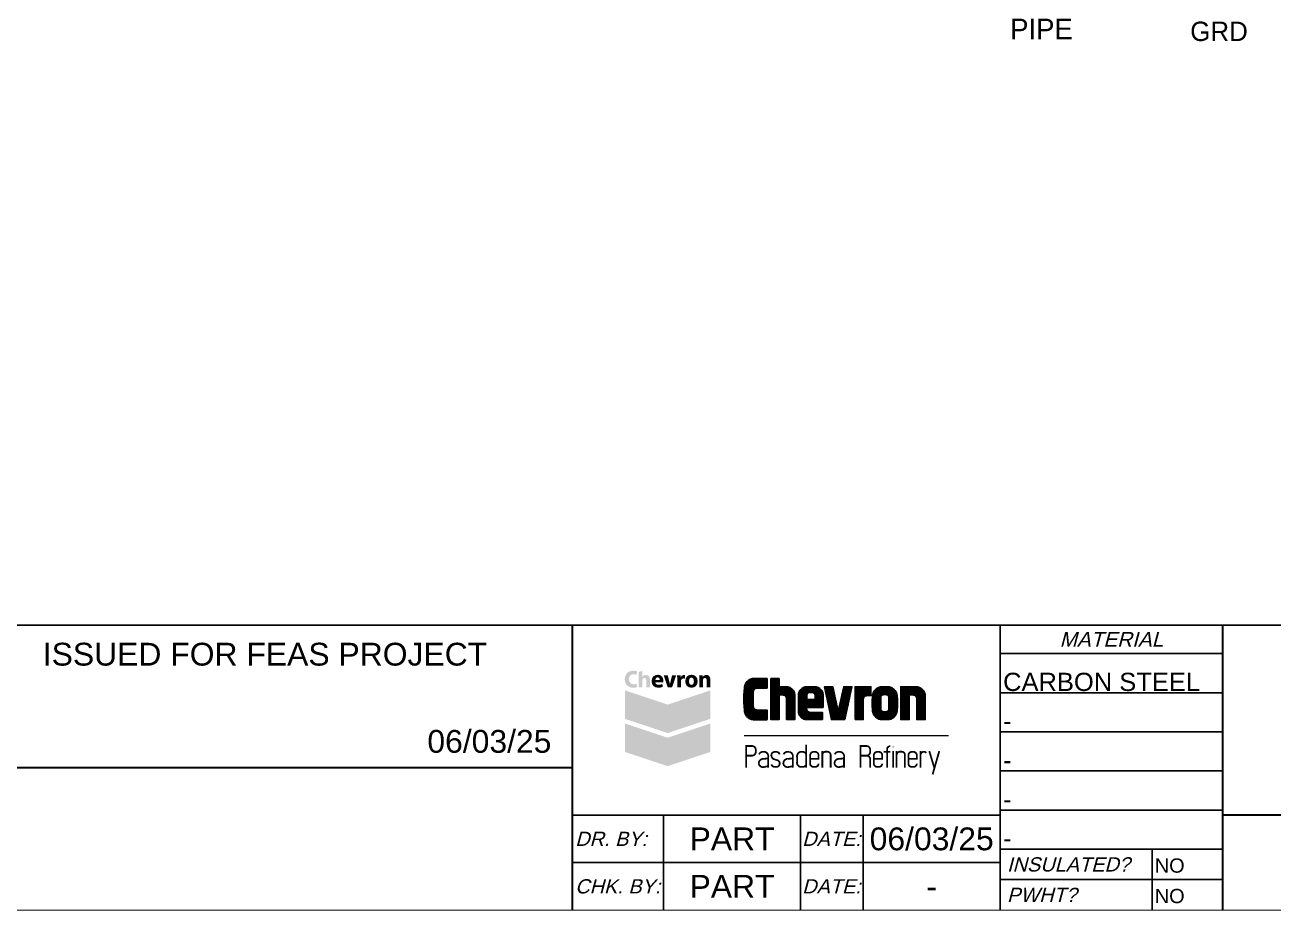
# Model space of a CAD drawing. Header units: inches. Extents: x 0 to 17.2, y 0 to 11.2.
# Drawn here: x 7.85 to 13.32, y 0.12 to 4.01 of the extents above; entities that cross this region are included whole.
import ezdxf
from ezdxf.enums import TextEntityAlignment as Align

# ---------------------------------------------------------------- set-up
doc = ezdxf.new("R2010")
doc.units = ezdxf.units.IN
doc.header["$MEASUREMENT"] = 0
for name, color, linetype in [('BORDER', 3, 'Continuous'), ('BORDERTEXT', 7, 'Continuous'), ('LOGO', 8, 'Continuous'), ('PART_SelectedCML_RT', 132, 'Continuous')]:
    doc.layers.add(name, color=color, linetype=linetype)
doc.styles.add('CMLPAS', font='')
doc.styles.add('FEASStandard', font='arial.ttf')
doc.styles.add('PART_Standard', font='romans', dxfattribs={"width": 0.8, "height": 0.09})
doc.styles.add('Richmond', font='arial.ttf')
doc.styles.get('CMLPAS').set_extended_font_data('Cordia New')

# ---------------------------------------------------------------- blocks, each defined once
blk = doc.blocks.new('Border')
at = {"layer": 'LOGO', "lineweight": 0}
h = blk.add_hatch(color=164, dxfattribs=at)
edge = h.paths.add_edge_path()
edge.add_spline(control_points=[(10.6588, 1.2286), (10.656, 1.2272), (10.6503, 1.2255), (10.6417, 1.2255), (10.6182, 1.2255), (10.6047, 1.2417), (10.6047, 1.2623), (10.6047, 1.2869), (10.6219, 1.3), (10.6433, 1.3), (10.6516, 1.3), (10.656, 1.2984), (10.6588, 1.2969), (10.6588, 1.2969), (10.6562, 1.2822), (10.6562, 1.2822), (10.6531, 1.2836), (10.6497, 1.2848), (10.644, 1.2848), (10.6338, 1.2848), (10.6229, 1.2788), (10.6229, 1.2626), (10.6229, 1.2482), (10.6316, 1.2405), (10.644, 1.2405), (10.649, 1.2405), (10.6523, 1.2415), (10.6562, 1.2433), (10.6562, 1.2433), (10.6588, 1.2286), (10.6588, 1.2286)], knot_values=[0, 0, 0, 0, 1, 1, 1, 2, 2, 2, 3, 3, 3, 4, 4, 4, 5, 5, 5, 6, 6, 6, 7, 7, 7, 8, 8, 8, 9, 9, 9, 10, 10, 10, 10], degree=3, periodic=0)
h = blk.add_hatch(color=164, dxfattribs=at)
edge = h.paths.add_edge_path()
edge.add_spline(control_points=[(10.6979, 1.2817), (10.6916, 1.2817), (10.6855, 1.2788), (10.6823, 1.2742), (10.6823, 1.2742), (10.6821, 1.2742), (10.6821, 1.2742), (10.6821, 1.2742), (10.6821, 1.2997), (10.6821, 1.2997), (10.6821, 1.2997), (10.6662, 1.2942), (10.6662, 1.2942), (10.6662, 1.2942), (10.6662, 1.2277), (10.6662, 1.2277), (10.6662, 1.2277), (10.6821, 1.2277), (10.6821, 1.2277), (10.6821, 1.2277), (10.6821, 1.2587), (10.6821, 1.2587), (10.6821, 1.2632), (10.6851, 1.2681), (10.6906, 1.2681), (10.6966, 1.2681), (10.6989, 1.2633), (10.6989, 1.2565), (10.6989, 1.2565), (10.6989, 1.2277), (10.6989, 1.2277), (10.6989, 1.2277), (10.7149, 1.2277), (10.7149, 1.2277), (10.7149, 1.2277), (10.7149, 1.2587), (10.7149, 1.2587), (10.7149, 1.2745), (10.7081, 1.2817), (10.6979, 1.2817)], knot_values=[0, 0, 0, 0, 1, 1, 1, 2, 2, 2, 3, 3, 3, 4, 4, 4, 5, 5, 5, 6, 6, 6, 7, 7, 7, 8, 8, 8, 9, 9, 9, 10, 10, 10, 11, 11, 11, 12, 12, 12, 13, 13, 13, 13], degree=3, periodic=0)
h = blk.add_hatch(color=164, dxfattribs=at)
edge = h.paths.add_edge_path(flags=16)
edge.add_spline(control_points=[(10.7582, 1.26), (10.7582, 1.2639), (10.7563, 1.2708), (10.7489, 1.2708), (10.7424, 1.2708), (10.7393, 1.2652), (10.7389, 1.26), (10.7389, 1.26), (10.7582, 1.26), (10.7582, 1.26)], knot_values=[0, 0, 0, 0, 1, 1, 1, 2, 2, 2, 3, 3, 3, 3], degree=3, periodic=0)
edge = h.paths.add_edge_path()
edge.add_spline(control_points=[(10.739, 1.2487), (10.7396, 1.2419), (10.7452, 1.2384), (10.7538, 1.2383), (10.759, 1.2382), (10.765, 1.2397), (10.7691, 1.2421), (10.7691, 1.2421), (10.7715, 1.2297), (10.7715, 1.2297), (10.7654, 1.2267), (10.7585, 1.2255), (10.7514, 1.2255), (10.7324, 1.2255), (10.7222, 1.2369), (10.7222, 1.2544), (10.7222, 1.2713), (10.7332, 1.2823), (10.7496, 1.2823), (10.7665, 1.2823), (10.7741, 1.2698), (10.7741, 1.2542), (10.7741, 1.2526), (10.7739, 1.2499), (10.7737, 1.2487), (10.7737, 1.2487), (10.739, 1.2487), (10.739, 1.2487)], knot_values=[0, 0, 0, 0, 1, 1, 1, 2, 2, 2, 3, 3, 3, 4, 4, 4, 5, 5, 5, 6, 6, 6, 7, 7, 7, 8, 8, 8, 9, 9, 9, 9], degree=3, periodic=0)
blk.add_hatch(color=164, dxfattribs=at).paths.add_polyline_path([(10.7929, 1.2277), (10.7752, 1.28), (10.7928, 1.28), (10.8024, 1.243), (10.8027, 1.243), (10.8123, 1.28), (10.8299, 1.28), (10.8123, 1.2277)])
h = blk.add_hatch(color=164, dxfattribs=at)
edge = h.paths.add_edge_path()
edge.add_spline(control_points=[(10.8345, 1.2628), (10.8345, 1.2705), (10.8342, 1.2756), (10.8339, 1.28), (10.8339, 1.28), (10.8489, 1.28), (10.8489, 1.28), (10.8489, 1.28), (10.8494, 1.2703), (10.8494, 1.2703), (10.8494, 1.2703), (10.8498, 1.2703), (10.8498, 1.2703), (10.8524, 1.278), (10.8575, 1.2809), (10.8627, 1.2812), (10.8651, 1.2814), (10.8665, 1.2812), (10.868, 1.2809), (10.868, 1.2809), (10.868, 1.2656), (10.868, 1.2656), (10.8665, 1.2659), (10.8636, 1.2662), (10.8616, 1.266), (10.8554, 1.2655), (10.8517, 1.261), (10.8507, 1.2559), (10.8505, 1.2548), (10.8504, 1.2536), (10.8504, 1.2522), (10.8504, 1.2522), (10.8504, 1.2277), (10.8504, 1.2277), (10.8504, 1.2277), (10.8345, 1.2277), (10.8345, 1.2277), (10.8345, 1.2277), (10.8345, 1.2628), (10.8345, 1.2628)], knot_values=[0, 0, 0, 0, 1, 1, 1, 2, 2, 2, 3, 3, 3, 4, 4, 4, 5, 5, 5, 6, 6, 6, 7, 7, 7, 8, 8, 8, 9, 9, 9, 10, 10, 10, 11, 11, 11, 12, 12, 12, 13, 13, 13, 13], degree=3, periodic=0)
h = blk.add_hatch(color=164, dxfattribs=at)
edge = h.paths.add_edge_path(flags=16)
edge.add_spline(control_points=[(10.9075, 1.2539), (10.9075, 1.2624), (10.9046, 1.2698), (10.897, 1.2698), (10.8894, 1.2698), (10.8865, 1.2624), (10.8865, 1.2539), (10.8865, 1.2453), (10.8894, 1.2379), (10.897, 1.2379), (10.9046, 1.2379), (10.9075, 1.2453), (10.9075, 1.2539)], knot_values=[0, 0, 0, 0, 1, 1, 1, 2, 2, 2, 3, 3, 3, 4, 4, 4, 4], degree=3, periodic=0)
edge = h.paths.add_edge_path()
edge.add_spline(control_points=[(10.9241, 1.2539), (10.9241, 1.2367), (10.9138, 1.2255), (10.897, 1.2255), (10.8802, 1.2255), (10.8699, 1.2367), (10.8699, 1.2539), (10.8699, 1.271), (10.8802, 1.2823), (10.897, 1.2823), (10.9138, 1.2823), (10.9241, 1.271), (10.9241, 1.2539)], knot_values=[0, 0, 0, 0, 1, 1, 1, 2, 2, 2, 3, 3, 3, 4, 4, 4, 4], degree=3, periodic=0)
h = blk.add_hatch(color=164, dxfattribs=at)
edge = h.paths.add_edge_path()
edge.add_spline(control_points=[(10.9312, 1.2633), (10.9312, 1.2699), (10.9309, 1.2755), (10.9306, 1.28), (10.9306, 1.28), (10.9456, 1.28), (10.9456, 1.28), (10.9456, 1.28), (10.946, 1.2727), (10.946, 1.2727), (10.946, 1.2727), (10.9463, 1.2727), (10.9463, 1.2727), (10.9484, 1.2761), (10.9539, 1.2817), (10.9625, 1.2817), (10.973, 1.2817), (10.9799, 1.2745), (10.9799, 1.2591), (10.9799, 1.2591), (10.9799, 1.2277), (10.9799, 1.2277), (10.9799, 1.2277), (10.964, 1.2277), (10.964, 1.2277), (10.964, 1.2277), (10.964, 1.2567), (10.964, 1.2567), (10.964, 1.2635), (10.9616, 1.2681), (10.9559, 1.2681), (10.9514, 1.2681), (10.9487, 1.2649), (10.9477, 1.262), (10.9473, 1.2609), (10.9471, 1.2594), (10.9471, 1.2579), (10.9471, 1.2579), (10.9471, 1.2277), (10.9471, 1.2277), (10.9471, 1.2277), (10.9312, 1.2277), (10.9312, 1.2277), (10.9312, 1.2277), (10.9312, 1.2633), (10.9312, 1.2633)], knot_values=[0, 0, 0, 0, 1, 1, 1, 2, 2, 2, 3, 3, 3, 4, 4, 4, 5, 5, 5, 6, 6, 6, 7, 7, 7, 8, 8, 8, 9, 9, 9, 10, 10, 10, 11, 11, 11, 12, 12, 12, 13, 13, 13, 14, 14, 14, 15, 15, 15, 15], degree=3, periodic=0)
h = blk.add_hatch(color=150, dxfattribs=at)
h.set_gradient(color1=(0, 127, 255), color2=(0, 59, 117), rotation=45, one_color=1, tint=0.23, name='HEMISPHERICAL')
h.paths.add_polyline_path([(10.6053, 1.0889), (10.6052, 1.2138), (10.7926, 1.1514)])
h = blk.add_hatch(color=142, dxfattribs=at)
h.set_gradient(color1=(0, 153, 204), color2=(0, 57, 77), rotation=75, one_color=1, tint=0.15, name='INVCYLINDER')
h.paths.add_polyline_path([(10.9799, 1.2138), (10.7926, 1.1514), (10.6052, 1.0889), (10.7925, 1.0265), (10.9799, 1.0889)])
h = blk.add_hatch(color=242, dxfattribs=at)
h.set_gradient(color1=(204, 0, 51), color2=(102, 0, 26), rotation=45, one_color=1, tint=0.2, name='HEMISPHERICAL')
h.paths.add_polyline_path([(10.6053, 0.9438), (10.6052, 1.0687), (10.7926, 1.0062)])
h = blk.add_hatch(color=1, dxfattribs=at)
h.set_gradient(color1=(255, 0, 0), color2=(87, 0, 0), rotation=75, one_color=1, tint=0.17, name='INVCYLINDER')
h.paths.add_polyline_path([(10.9799, 1.0686), (10.7926, 1.0062), (10.6052, 0.9438), (10.7925, 0.8813), (10.9799, 0.9438)])
at = {"layer": 'BORDER'}
for p, q in [((13.225, 1.375), (12.25, 1.375)), ((13.225, 1.2035), (12.25, 1.2035)), ((13.225, 1.0319), (12.25, 1.0319)), ((13.225, 0.8604), (12.25, 0.8604)), ((12.25, 0.6667), (10.375, 0.6667)), ((10.775, 0.6667), (10.775, 0.25)), ((11.375, 0.6667), (11.375, 0.25)), ((11.65, 0.25), (11.65, 0.6667)), ((13.225, 0.6888), (12.25, 0.6888)), ((13.225, 0.5173), (12.25, 0.5173)), ((12.9167, 0.5173), (12.9167, 0.25)), ((12.25, 0.4583), (10.375, 0.4583)), ((13.225, 0.3836), (12.25, 0.3836))]:
    blk.add_line(p, q, dxfattribs=at)
at = {"layer": 'BORDER', "const_width": 0.005}
blk.add_lwpolyline([(0.25, 0.25), (17.25, 0.25), (17.25, 11.25), (0.25, 11.25)], close=True, dxfattribs=at)
at = {"layer": 'BORDER', "const_width": 0.00833}
for points in [[(17.25, 1.5), (0.25, 1.5)], [(10.375, 0.25), (10.375, 1.5)], [(12.25, 0.25), (12.25, 1.5)], [(13.225, 0.25), (13.225, 1.5)], [(7.6336, 0.875), (10.375, 0.875)], [(13.225, 0.6667), (17.25, 0.6667)]]:
    blk.add_lwpolyline(points, dxfattribs=at)
at = {"layer": 'LOGO'}
for p, q in [((11.1488, 1.0915), (11.1488, 1.2596)), ((11.152, 1.0898), (11.152, 1.2613)), ((11.1551, 1.0883), (11.1551, 1.2627)), ((11.1582, 1.087), (11.1582, 1.264)), ((11.1613, 1.0863), (11.1613, 1.2648)), ((11.1645, 1.0856), (11.1645, 1.2653)), ((11.1676, 1.0853), (11.1676, 1.2658)), ((11.1707, 1.216), (11.1707, 1.2659)), ((11.1738, 1.2196), (11.1738, 1.2659)), ((11.177, 1.2219), (11.177, 1.2659)), ((11.1801, 1.2234), (11.1801, 1.2659)), ((11.1832, 1.2241), (11.1832, 1.2659)), ((11.1863, 1.2242), (11.1863, 1.2659)), ((11.1895, 1.2242), (11.1895, 1.2659)), ((11.1926, 1.2242), (11.1926, 1.2659)), ((11.1957, 1.2242), (11.1957, 1.2659)), ((11.1988, 1.2242), (11.1988, 1.2659)), ((11.202, 1.2242), (11.202, 1.2659)), ((11.2051, 1.2242), (11.2051, 1.2659)), ((11.2082, 1.2242), (11.2082, 1.2659)), ((11.2113, 1.2242), (11.2113, 1.2659)), ((11.2145, 1.2242), (11.2145, 1.2659)), ((11.2176, 1.2242), (11.2176, 1.2659)), ((11.2207, 1.2242), (11.2207, 1.2659)), ((11.2238, 1.2242), (11.2238, 1.2659)), ((11.227, 1.2242), (11.227, 1.2659)), ((11.2457, 1.0857), (11.2457, 1.2659)), ((11.2488, 1.0857), (11.2488, 1.2659)), ((11.252, 1.0857), (11.252, 1.2659)), ((11.2551, 1.0857), (11.2551, 1.2659)), ((11.2582, 1.0857), (11.2582, 1.2659)), ((11.2613, 1.0857), (11.2613, 1.2659)), ((11.2645, 1.0857), (11.2645, 1.2659)), ((11.2676, 1.0857), (11.2676, 1.2659)), ((11.2707, 1.0857), (11.2707, 1.2659)), ((11.2738, 1.0857), (11.2738, 1.2659)), ((11.277, 1.0857), (11.277, 1.2659)), ((11.2801, 1.0857), (11.2801, 1.2659)), ((11.1301, 1.1184), (11.1301, 1.2326)), ((11.1332, 1.109), (11.1332, 1.242)), ((11.1363, 1.1034), (11.1363, 1.2476)), ((11.1395, 1.0992), (11.1395, 1.2516)), ((11.1426, 1.0963), (11.1426, 1.2548)), ((11.1457, 1.0937), (11.1457, 1.2574)), ((11.2832, 1.1936), (11.2832, 1.2294)), ((11.2863, 1.1936), (11.2863, 1.2294)), ((11.2895, 1.1936), (11.2895, 1.2294)), ((11.2926, 1.1936), (11.2926, 1.2294)), ((11.2957, 1.1936), (11.2957, 1.2294)), ((11.2988, 1.1936), (11.2988, 1.2294)), ((11.302, 1.193), (11.302, 1.2294)), ((11.3051, 1.1917), (11.3051, 1.2294)), ((11.3082, 1.1896), (11.3082, 1.2294)), ((11.3113, 1.1859), (11.3113, 1.2294)), ((11.3145, 1.0857), (11.3145, 1.2294)), ((11.3176, 1.0857), (11.3176, 1.2291)), ((11.3207, 1.0857), (11.3207, 1.2286)), ((11.3238, 1.0857), (11.3238, 1.2281)), ((11.327, 1.0857), (11.327, 1.2269)), ((11.3301, 1.0857), (11.3301, 1.2255)), ((11.3332, 1.0857), (11.3332, 1.2236)), ((11.3363, 1.0857), (11.3363, 1.2213)), ((11.3395, 1.0857), (11.3395, 1.2186)), ((11.3426, 1.0857), (11.3426, 1.2147)), ((11.3457, 1.0857), (11.3457, 1.2097)), ((11.3676, 1.1112), (11.3676, 1.2042)), ((11.3707, 1.1039), (11.3707, 1.2113)), ((11.3738, 1.0993), (11.3738, 1.2159)), ((11.377, 1.0958), (11.377, 1.2194)), ((11.3801, 1.0931), (11.3801, 1.222)), ((11.3832, 1.0909), (11.3832, 1.2243)), ((11.3863, 1.0892), (11.3863, 1.2259)), ((11.3895, 1.0879), (11.3895, 1.2273)), ((11.3926, 1.0871), (11.3926, 1.2283)), ((11.3957, 1.0863), (11.3957, 1.2288)), ((11.3988, 1.0859), (11.3988, 1.2293)), ((11.402, 1.1393), (11.402, 1.2294)), ((11.4051, 1.1996), (11.4051, 1.2294)), ((11.4082, 1.2023), (11.4082, 1.2294)), ((11.4113, 1.2041), (11.4113, 1.2294)), ((11.4145, 1.2047), (11.4145, 1.2294)), ((11.4176, 1.2048), (11.4176, 1.2294)), ((11.4207, 1.2048), (11.4207, 1.2294)), ((11.4238, 1.2048), (11.4238, 1.2294)), ((11.427, 1.2047), (11.427, 1.2294)), ((11.4301, 1.204), (11.4301, 1.2294)), ((11.4332, 1.2022), (11.4332, 1.2294)), ((11.4363, 1.1992), (11.4363, 1.2294)), ((11.4395, 1.1393), (11.4395, 1.2294)), ((11.4426, 1.1393), (11.4426, 1.229)), ((11.4457, 1.1393), (11.4457, 1.2285)), ((11.4488, 1.1393), (11.4488, 1.2279)), ((11.452, 1.1393), (11.452, 1.2266)), ((11.4551, 1.1393), (11.4551, 1.2252)), ((11.4582, 1.1393), (11.4582, 1.2232)), ((11.4613, 1.1393), (11.4613, 1.2208)), ((11.4645, 1.1393), (11.4645, 1.2179)), ((11.4676, 1.1393), (11.4676, 1.2139)), ((11.4707, 1.1393), (11.4707, 1.2084)), ((11.4832, 1.2163), (11.4832, 1.2294)), ((11.4863, 1.2013), (11.4863, 1.2294)), ((11.4895, 1.1863), (11.4895, 1.2294)), ((11.4926, 1.1712), (11.4926, 1.2294)), ((11.4957, 1.1562), (11.4957, 1.2294)), ((11.4988, 1.1412), (11.4988, 1.2294)), ((11.502, 1.1262), (11.502, 1.2294)), ((11.5051, 1.1112), (11.5051, 1.2294)), ((11.5082, 1.0962), (11.5082, 1.2294)), ((11.5113, 1.0857), (11.5113, 1.2294)), ((11.5145, 1.0857), (11.5145, 1.2294)), ((11.5176, 1.0857), (11.5176, 1.2237)), ((11.5207, 1.0857), (11.5207, 1.2095)), ((11.5613, 1.0857), (11.5613, 1.2148)), ((11.5645, 1.0857), (11.5645, 1.2285)), ((11.5676, 1.0857), (11.5676, 1.2294)), ((11.5707, 1.0894), (11.5707, 1.2294)), ((11.5738, 1.1042), (11.5738, 1.2294)), ((11.577, 1.1189), (11.577, 1.2294)), ((11.5801, 1.1337), (11.5801, 1.2294)), ((11.5832, 1.1485), (11.5832, 1.2294)), ((11.5863, 1.1633), (11.5863, 1.2294)), ((11.5895, 1.1781), (11.5895, 1.2294)), ((11.5926, 1.1929), (11.5926, 1.2294)), ((11.5957, 1.2077), (11.5957, 1.2294)), ((11.5988, 1.2225), (11.5988, 1.2294)), ((11.6145, 1.0857), (11.6145, 1.2294)), ((11.6176, 1.0857), (11.6176, 1.2294)), ((11.6207, 1.0857), (11.6207, 1.2294)), ((11.6238, 1.0857), (11.6238, 1.2294)), ((11.627, 1.0857), (11.627, 1.2294)), ((11.6301, 1.0857), (11.6301, 1.2294)), ((11.6332, 1.0857), (11.6332, 1.2294)), ((11.6363, 1.0857), (11.6363, 1.2294)), ((11.6395, 1.0857), (11.6395, 1.2294)), ((11.6426, 1.0857), (11.6426, 1.2294)), ((11.6457, 1.0857), (11.6457, 1.2294)), ((11.6488, 1.0857), (11.6488, 1.2294)), ((11.652, 1.1827), (11.652, 1.2294)), ((11.6551, 1.1867), (11.6551, 1.2294)), ((11.6582, 1.189), (11.6582, 1.2294)), ((11.6613, 1.1902), (11.6613, 1.2294)), ((11.6645, 1.1906), (11.6645, 1.2294)), ((11.6676, 1.1907), (11.6676, 1.2294)), ((11.6707, 1.1907), (11.6707, 1.2294)), ((11.6738, 1.1907), (11.6738, 1.2294)), ((11.677, 1.1907), (11.677, 1.2294)), ((11.6801, 1.1907), (11.6801, 1.2294)), ((11.6832, 1.1907), (11.6832, 1.2294)), ((11.6957, 1.1074), (11.6957, 1.2077)), ((11.6988, 1.1026), (11.6988, 1.2126)), ((11.702, 1.0988), (11.702, 1.2163)), ((11.7051, 1.0956), (11.7051, 1.2195)), ((11.7082, 1.0934), (11.7082, 1.2218)), ((11.7113, 1.0915), (11.7113, 1.2238)), ((11.7145, 1.0898), (11.7145, 1.2253)), ((11.7176, 1.0883), (11.7176, 1.2268)), ((11.7207, 1.0874), (11.7207, 1.2279)), ((11.7238, 1.0867), (11.7238, 1.2285)), ((11.727, 1.1848), (11.727, 1.229)), ((11.7301, 1.1904), (11.7301, 1.2294)), ((11.7332, 1.193), (11.7332, 1.2294)), ((11.7363, 1.1944), (11.7363, 1.2294)), ((11.7395, 1.195), (11.7395, 1.2294)), ((11.7426, 1.1952), (11.7426, 1.2294)), ((11.7457, 1.1952), (11.7457, 1.2294)), ((11.7488, 1.1951), (11.7488, 1.2294)), ((11.752, 1.1946), (11.752, 1.2294)), ((11.7551, 1.1933), (11.7551, 1.2294)), ((11.7582, 1.1909), (11.7582, 1.2294)), ((11.7613, 1.1865), (11.7613, 1.2291)), ((11.7645, 1.0865), (11.7645, 1.2286)), ((11.7676, 1.0873), (11.7676, 1.228)), ((11.7707, 1.0882), (11.7707, 1.227)), ((11.7738, 1.0895), (11.7738, 1.2256)), ((11.777, 1.0911), (11.777, 1.2242)), ((11.7801, 1.093), (11.7801, 1.2221)), ((11.7832, 1.0952), (11.7832, 1.2199)), ((11.7863, 1.0982), (11.7863, 1.2169)), ((11.7895, 1.1016), (11.7895, 1.2135)), ((11.7926, 1.1064), (11.7926, 1.2088)), ((11.8145, 1.0857), (11.8145, 1.2294)), ((11.8176, 1.0857), (11.8176, 1.2294)), ((11.8207, 1.0857), (11.8207, 1.2294)), ((11.8238, 1.0857), (11.8238, 1.2294)), ((11.827, 1.0857), (11.827, 1.2294)), ((11.8301, 1.0857), (11.8301, 1.2294)), ((11.8332, 1.0857), (11.8332, 1.2294)), ((11.8363, 1.0857), (11.8363, 1.2294)), ((11.8395, 1.0857), (11.8395, 1.2294)), ((11.8426, 1.0857), (11.8426, 1.2294)), ((11.8457, 1.0857), (11.8457, 1.2294)), ((11.8488, 1.0857), (11.8488, 1.2294)), ((11.852, 1.1936), (11.852, 1.2294)), ((11.8551, 1.1936), (11.8551, 1.2294)), ((11.8582, 1.1936), (11.8582, 1.2294)), ((11.8613, 1.1936), (11.8613, 1.2294)), ((11.8645, 1.1936), (11.8645, 1.2294)), ((11.8676, 1.1936), (11.8676, 1.2294)), ((11.8707, 1.1934), (11.8707, 1.2294)), ((11.8738, 1.1926), (11.8738, 1.2294)), ((11.877, 1.191), (11.877, 1.2294)), ((11.8801, 1.1885), (11.8801, 1.2294)), ((11.8832, 1.1839), (11.8832, 1.2293)), ((11.8863, 1.0857), (11.8863, 1.2288)), ((11.8895, 1.0857), (11.8895, 1.2284)), ((11.8926, 1.0857), (11.8926, 1.2277)), ((11.8957, 1.0857), (11.8957, 1.2264)), ((11.8988, 1.0857), (11.8988, 1.2249)), ((11.902, 1.0857), (11.902, 1.2233)), ((11.9051, 1.0857), (11.9051, 1.2213)), ((11.9082, 1.0857), (11.9082, 1.2187)), ((11.9113, 1.0857), (11.9113, 1.2155)), ((11.9145, 1.0857), (11.9145, 1.2116)), ((11.9176, 1.0857), (11.9176, 1.206)), ((11.3488, 1.0857), (11.3488, 1.2005)), ((11.4051, 1.1393), (11.4051, 1.1735)), ((11.4082, 1.1393), (11.4082, 1.1735)), ((11.4113, 1.1393), (11.4113, 1.1735)), ((11.4145, 1.1393), (11.4145, 1.1735)), ((11.4176, 1.1393), (11.4176, 1.1735)), ((11.4207, 1.1393), (11.4207, 1.1735)), ((11.4238, 1.1393), (11.4238, 1.1735)), ((11.427, 1.1393), (11.427, 1.1735)), ((11.4301, 1.1393), (11.4301, 1.1735)), ((11.4332, 1.1393), (11.4332, 1.1735)), ((11.4363, 1.1393), (11.4363, 1.1735)), ((11.4738, 1.1393), (11.4738, 1.1964)), ((11.5238, 1.0857), (11.5238, 1.1952)), ((11.527, 1.0857), (11.527, 1.181)), ((11.5301, 1.0857), (11.5301, 1.1668)), ((11.5332, 1.0857), (11.5332, 1.1526)), ((11.5488, 1.0857), (11.5488, 1.16)), ((11.552, 1.0857), (11.552, 1.1737)), ((11.5551, 1.0857), (11.5551, 1.1874)), ((11.5582, 1.0857), (11.5582, 1.2011)), ((11.6895, 1.1426), (11.6895, 1.1726)), ((11.6926, 1.1146), (11.6926, 1.2006)), ((11.7957, 1.1127), (11.7957, 1.2024)), ((11.7988, 1.1307), (11.7988, 1.1838)), ((11.9207, 1.0857), (11.9207, 1.1981)), ((11.1707, 1.0852), (11.1707, 1.1357)), ((11.1738, 1.0852), (11.1738, 1.132)), ((11.177, 1.0852), (11.177, 1.1297)), ((11.1801, 1.0852), (11.1801, 1.1284)), ((11.1832, 1.0852), (11.1832, 1.1277)), ((11.1863, 1.0852), (11.1863, 1.1274)), ((11.1895, 1.0852), (11.1895, 1.1274)), ((11.1926, 1.0852), (11.1926, 1.1274)), ((11.1957, 1.0852), (11.1957, 1.1274)), ((11.1988, 1.0852), (11.1988, 1.1274)), ((11.202, 1.0852), (11.202, 1.1274)), ((11.2051, 1.0852), (11.2051, 1.1274)), ((11.2082, 1.0852), (11.2082, 1.1274)), ((11.2113, 1.0852), (11.2113, 1.1274)), ((11.2145, 1.0852), (11.2145, 1.1274)), ((11.2176, 1.0852), (11.2176, 1.1274)), ((11.2207, 1.0852), (11.2207, 1.1274)), ((11.2238, 1.0852), (11.2238, 1.1274)), ((11.227, 1.0852), (11.227, 1.1274)), ((11.402, 1.0857), (11.402, 1.1316)), ((11.4051, 1.0857), (11.4051, 1.1245)), ((11.4082, 1.0857), (11.4082, 1.121)), ((11.4113, 1.0857), (11.4113, 1.1191)), ((11.4145, 1.0857), (11.4145, 1.1177)), ((11.4176, 1.0857), (11.4176, 1.1172)), ((11.4207, 1.0857), (11.4207, 1.117)), ((11.4238, 1.0857), (11.4238, 1.117)), ((11.427, 1.0857), (11.427, 1.117)), ((11.4301, 1.0857), (11.4301, 1.117)), ((11.4332, 1.0857), (11.4332, 1.117)), ((11.4363, 1.0857), (11.4363, 1.117)), ((11.4395, 1.0857), (11.4395, 1.117)), ((11.4426, 1.0857), (11.4426, 1.117)), ((11.4457, 1.0857), (11.4457, 1.117)), ((11.4488, 1.0857), (11.4488, 1.117)), ((11.452, 1.0857), (11.452, 1.117)), ((11.4551, 1.0857), (11.4551, 1.117)), ((11.4582, 1.0857), (11.4582, 1.117)), ((11.4613, 1.0857), (11.4613, 1.117)), ((11.4645, 1.0857), (11.4645, 1.117)), ((11.4676, 1.0857), (11.4676, 1.117)), ((11.4707, 1.0857), (11.4707, 1.117)), ((11.5363, 1.0857), (11.5363, 1.1384)), ((11.5395, 1.0857), (11.5395, 1.1242)), ((11.5426, 1.0857), (11.5426, 1.1326)), ((11.5457, 1.0857), (11.5457, 1.1463)), ((11.727, 1.0861), (11.727, 1.1304)), ((11.7301, 1.0858), (11.7301, 1.125)), ((11.7332, 1.0857), (11.7332, 1.1224)), ((11.7363, 1.0857), (11.7363, 1.1208)), ((11.7395, 1.0857), (11.7395, 1.1201)), ((11.7426, 1.0857), (11.7426, 1.12)), ((11.7457, 1.0857), (11.7457, 1.12)), ((11.7488, 1.0857), (11.7488, 1.12)), ((11.752, 1.0857), (11.752, 1.1206)), ((11.7551, 1.0857), (11.7551, 1.1219)), ((11.7582, 1.0858), (11.7582, 1.1243)), ((11.7613, 1.0861), (11.7613, 1.1286))]:
    blk.add_line(p, q, dxfattribs=at)
for points in [[(11.2283, 1.0857), (11.2283, 1.1274), (11.1858, 1.1274), (11.1842, 1.1277), (11.1826, 1.1278), (11.1811, 1.128), (11.1798, 1.1286), (11.1783, 1.1292), (11.1768, 1.1298), (11.1756, 1.1307), (11.1744, 1.1316), (11.173, 1.1326), (11.1721, 1.1337), (11.1711, 1.135), (11.1703, 1.1364), (11.1696, 1.1379), (11.169, 1.1393), (11.1684, 1.1407), (11.1682, 1.1422), (11.1681, 1.1438), (11.1678, 1.1454), (11.1678, 1.2063), (11.1681, 1.2078), (11.1682, 1.2095), (11.1684, 1.211), (11.169, 1.2125), (11.1696, 1.214), (11.1703, 1.2153), (11.1711, 1.2167), (11.1721, 1.2179), (11.173, 1.2189), (11.1744, 1.22), (11.1756, 1.2209), (11.1768, 1.2218), (11.1783, 1.2225), (11.1798, 1.2233), (11.1811, 1.2236), (11.1826, 1.224), (11.1842, 1.2242), (11.1858, 1.2242), (11.2283, 1.2242), (11.2283, 1.2659), (11.1709, 1.2659), (11.1685, 1.2659), (11.166, 1.2655), (11.1637, 1.2652), (11.1613, 1.2648), (11.1588, 1.2643), (11.1567, 1.2634), (11.1546, 1.2625), (11.1522, 1.2614), (11.1501, 1.2603), (11.1478, 1.259), (11.1459, 1.2576), (11.1441, 1.2562), (11.1423, 1.2545), (11.1405, 1.2527), (11.1388, 1.2509), (11.1375, 1.2491), (11.136, 1.2472), (11.1348, 1.245), (11.1337, 1.2428), (11.1325, 1.2407), (11.1317, 1.2384), (11.131, 1.2362), (11.1303, 1.2337), (11.1299, 1.2314), (11.1295, 1.229), (11.1294, 1.2266), (11.1292, 1.2242)], [(11.1292, 1.2249), (11.1279, 1.2087), (11.1272, 1.1924), (11.127, 1.1762), (11.1272, 1.16), (11.1279, 1.1436), (11.1292, 1.1274), (11.1292, 1.1269), (11.1294, 1.1245), (11.1295, 1.122), (11.1299, 1.1197), (11.1303, 1.1172), (11.131, 1.1148), (11.1317, 1.1125), (11.1325, 1.1103), (11.1337, 1.108), (11.1348, 1.1061), (11.136, 1.1038), (11.1375, 1.1019), (11.1388, 1.0999), (11.1405, 1.0981), (11.1423, 1.0965), (11.1441, 1.0948), (11.1459, 1.0935), (11.1478, 1.092), (11.1501, 1.0908), (11.1522, 1.0897), (11.1546, 1.0885), (11.1567, 1.0875), (11.1588, 1.0867), (11.1613, 1.0863), (11.1637, 1.0857), (11.166, 1.0854), (11.1685, 1.0852), (11.1709, 1.0852), (11.2283, 1.0852)], [(11.4389, 1.1735), (11.4388, 1.1911), (11.4388, 1.1924), (11.4386, 1.1938), (11.4385, 1.1951), (11.4378, 1.1963), (11.4372, 1.1976), (11.4365, 1.1988), (11.436, 1.1999), (11.435, 1.2009), (11.434, 1.2017), (11.4329, 1.2024), (11.4316, 1.2031), (11.4306, 1.2037), (11.4292, 1.2044), (11.4279, 1.2045), (11.4268, 1.2048), (11.4252, 1.2048), (11.4159, 1.2048), (11.4145, 1.2048), (11.4134, 1.2045), (11.4118, 1.2044), (11.4107, 1.2037), (11.4094, 1.2031), (11.4084, 1.2024), (11.4073, 1.2017), (11.4063, 1.2009), (11.4053, 1.1999), (11.4045, 1.1988), (11.4039, 1.1976), (11.4035, 1.1963), (11.4028, 1.1951), (11.4024, 1.1938), (11.4024, 1.1924), (11.4022, 1.1911), (11.4022, 1.1735), (11.4389, 1.1735)], [(11.5699, 1.0857), (11.5104, 1.0857), (11.4805, 1.2294), (11.5163, 1.2294), (11.54, 1.1215), (11.5647, 1.2294), (11.6003, 1.2294), (11.5699, 1.0857)], [(11.6144, 1.0857), (11.6144, 1.2294), (11.6837, 1.2294), (11.6837, 1.1907), (11.6652, 1.1907), (11.6638, 1.1906), (11.6623, 1.1904), (11.6611, 1.1901), (11.6598, 1.1897), (11.6585, 1.1891), (11.6573, 1.1886), (11.6562, 1.1877), (11.6551, 1.1868), (11.6542, 1.1859), (11.6533, 1.1847), (11.6524, 1.1837), (11.6519, 1.1825), (11.6513, 1.1811), (11.6509, 1.1799), (11.6506, 1.1787), (11.6504, 1.1772), (11.6503, 1.1758), (11.6503, 1.0857), (11.6144, 1.0857)]]:
    blk.add_lwpolyline(points, dxfattribs=at)
for points in [[(11.3311, 1.2251), (11.3329, 1.2239), (11.3347, 1.2225), (11.3365, 1.2212), (11.3383, 1.2197), (11.3398, 1.2182), (11.3414, 1.2164), (11.3426, 1.2146), (11.3441, 1.2128), (11.3452, 1.2108), (11.3461, 1.2089), (11.3471, 1.2068), (11.3479, 1.2047), (11.3483, 1.2026), (11.3489, 1.2003), (11.3492, 1.1981), (11.3494, 1.196), (11.3494, 1.1936), (11.3494, 1.0857), (11.3138, 1.0857), (11.3138, 1.1773, 0.414214), (11.2975, 1.1936), (11.2811, 1.1936), (11.2811, 1.0857), (11.2454, 1.0857), (11.2454, 1.2659), (11.2811, 1.2659), (11.2811, 1.2294), (11.3138, 1.2294), (11.316, 1.2294), (11.3183, 1.229), (11.3205, 1.2287), (11.3227, 1.2283), (11.3248, 1.2278), (11.327, 1.2269), (11.329, 1.226)], [(11.8967, 1.226), (11.899, 1.2249), (11.9011, 1.2239), (11.9033, 1.2225), (11.9053, 1.2212), (11.9071, 1.2197), (11.909, 1.218), (11.9107, 1.2162), (11.9123, 1.2144), (11.9137, 1.2126), (11.9152, 1.2107), (11.9164, 1.2086), (11.9174, 1.2063), (11.9185, 1.2042), (11.9194, 1.2018), (11.9203, 1.1997), (11.9209, 1.1972), (11.9212, 1.1949), (11.9218, 1.1925), (11.9219, 1.19), (11.9219, 1.1877), (11.9219, 1.0857), (11.8847, 1.0857), (11.8847, 1.1769, 0.414214), (11.868, 1.1936), (11.8513, 1.1936), (11.8513, 1.0857), (11.814, 1.0857), (11.814, 1.2294), (11.8802, 1.2294), (11.8826, 1.2294), (11.8851, 1.229), (11.8874, 1.2287), (11.89, 1.2283), (11.8923, 1.2278), (11.8946, 1.2269)]]:
    blk.add_lwpolyline(points, format="xyb", close=True, dxfattribs=at)
for points in [[(11.4713, 1.0857), (11.4018, 1.0857), (11.3995, 1.0858), (11.3973, 1.0861), (11.3951, 1.0864), (11.3929, 1.087), (11.3906, 1.0875), (11.3887, 1.0882), (11.3865, 1.0891), (11.3845, 1.0902), (11.3825, 1.0912), (11.3807, 1.0927), (11.3789, 1.0939), (11.3773, 1.0954), (11.3757, 1.0971), (11.3743, 1.0987), (11.3728, 1.1007), (11.3716, 1.1025), (11.3705, 1.1043), (11.3695, 1.1062), (11.3686, 1.1083), (11.3678, 1.1106), (11.3671, 1.1127), (11.3668, 1.1148), (11.3663, 1.117), (11.3662, 1.1191), (11.366, 1.1215), (11.366, 1.1936), (11.3662, 1.196), (11.3663, 1.1981), (11.3668, 1.2003), (11.3671, 1.2026), (11.3678, 1.2047), (11.3686, 1.2068), (11.3695, 1.2089), (11.3705, 1.2108), (11.3716, 1.2128), (11.3728, 1.2146), (11.3743, 1.2164), (11.3757, 1.2182), (11.3773, 1.2197), (11.3789, 1.2212), (11.3807, 1.2225), (11.3825, 1.2239), (11.3845, 1.2251), (11.3865, 1.226), (11.3887, 1.2269), (11.3906, 1.2278), (11.3929, 1.2283), (11.3951, 1.2287), (11.3973, 1.229), (11.3995, 1.2294), (11.4018, 1.2294), (11.4381, 1.2294), (11.4405, 1.2294), (11.4426, 1.229), (11.4447, 1.2287), (11.4471, 1.2283), (11.4492, 1.2278), (11.4513, 1.2269), (11.4534, 1.226), (11.4553, 1.2251), (11.4573, 1.2239), (11.4591, 1.2225), (11.4609, 1.2212), (11.4627, 1.2197), (11.4642, 1.2182), (11.4658, 1.2164), (11.467, 1.2146), (11.4683, 1.2128), (11.4696, 1.2108), (11.4705, 1.2089), (11.4714, 1.2068), (11.4723, 1.2047), (11.4728, 1.2026), (11.4732, 1.2003), (11.4737, 1.1981), (11.4739, 1.196), (11.4739, 1.1936), (11.4739, 1.1393), (11.4018, 1.1393), (11.4018, 1.1395), (11.4018, 1.1333), (11.4019, 1.1317), (11.4023, 1.1302), (11.4028, 1.1288), (11.4034, 1.1273), (11.4041, 1.126), (11.405, 1.1246), (11.4059, 1.1234), (11.407, 1.1221), (11.4081, 1.121), (11.4093, 1.1201), (11.4108, 1.1192), (11.4122, 1.1188), (11.4136, 1.118), (11.4151, 1.1174), (11.4165, 1.1173), (11.4181, 1.1171), (11.4198, 1.117), (11.4713, 1.117)], [(11.6961, 1.2086), (11.695, 1.2063), (11.694, 1.2042), (11.6931, 1.2018), (11.6922, 1.1997), (11.6916, 1.1972), (11.6911, 1.1949), (11.6908, 1.1925), (11.6905, 1.19), (11.6905, 1.1877), (11.6904, 1.1873), (11.6904, 1.1868), (11.6904, 1.1862), (11.6904, 1.1856), (11.6904, 1.1853), (11.6902, 1.1847), (11.6902, 1.1843), (11.6902, 1.1837), (11.6902, 1.1834), (11.69, 1.1826), (11.69, 1.1823), (11.69, 1.1817), (11.69, 1.1811), (11.69, 1.1807), (11.6899, 1.1803), (11.6899, 1.1798), (11.6899, 1.1792), (11.6899, 1.1787), (11.6899, 1.1781), (11.6899, 1.1778), (11.6896, 1.1772), (11.6896, 1.1767), (11.6896, 1.1762), (11.6895, 1.1756), (11.6895, 1.1753), (11.6895, 1.1747), (11.6895, 1.1742), (11.6895, 1.1736), (11.6895, 1.1731), (11.6895, 1.1727), (11.6893, 1.1722), (11.6893, 1.1717), (11.6893, 1.1711), (11.6893, 1.1708), (11.6893, 1.17), (11.6893, 1.1697), (11.6893, 1.1691), (11.6893, 1.1686), (11.6893, 1.1681), (11.6893, 1.1677), (11.6891, 1.1672), (11.6891, 1.1667), (11.6891, 1.1661), (11.6891, 1.1658), (11.6891, 1.1652), (11.6891, 1.1646), (11.6891, 1.1641), (11.6891, 1.1636), (11.6891, 1.1632), (11.6891, 1.1627), (11.6891, 1.1622), (11.6891, 1.1616), (11.6891, 1.161), (11.6891, 1.1605), (11.6891, 1.1601), (11.6891, 1.1596), (11.6891, 1.1591), (11.6891, 1.1586), (11.6891, 1.1582), (11.6891, 1.1574), (11.6891, 1.1571), (11.6891, 1.1565), (11.6891, 1.1562), (11.6891, 1.1555), (11.6891, 1.1551), (11.6891, 1.1546), (11.6891, 1.1541), (11.6891, 1.1535), (11.6891, 1.1532), (11.6891, 1.1526), (11.6891, 1.152), (11.6891, 1.1515), (11.6891, 1.151), (11.6891, 1.1506), (11.6891, 1.1501), (11.6891, 1.1496), (11.6891, 1.149), (11.6891, 1.1484), (11.6893, 1.1479), (11.6893, 1.1475), (11.6893, 1.147), (11.6893, 1.1465), (11.6893, 1.146), (11.6893, 1.1456), (11.6893, 1.1448), (11.6893, 1.1445), (11.6893, 1.144), (11.6893, 1.1436), (11.6893, 1.1429), (11.6895, 1.1425), (11.6895, 1.142), (11.6895, 1.1415), (11.6895, 1.1409), (11.6895, 1.1406), (11.6895, 1.14), (11.6895, 1.1395), (11.6896, 1.1389), (11.6896, 1.1384), (11.6896, 1.138), (11.6899, 1.1375), (11.6899, 1.137), (11.6899, 1.1364), (11.6899, 1.1361), (11.6899, 1.1353), (11.6899, 1.135), (11.69, 1.1344), (11.69, 1.1341), (11.69, 1.1334), (11.69, 1.133), (11.69, 1.1325), (11.6902, 1.1319), (11.6902, 1.1314), (11.6902, 1.131), (11.6902, 1.1305), (11.6904, 1.1299), (11.6904, 1.1295), (11.6904, 1.1289), (11.6904, 1.1286), (11.6904, 1.128), (11.6905, 1.1274), (11.6905, 1.1277), (11.6905, 1.1251), (11.6908, 1.1226), (11.6911, 1.1202), (11.6916, 1.1179), (11.6922, 1.1155), (11.6931, 1.1133), (11.694, 1.111), (11.695, 1.1088), (11.6961, 1.1065), (11.6974, 1.1046), (11.6988, 1.1026), (11.7003, 1.1007), (11.7019, 1.0989), (11.7034, 1.0971), (11.7052, 1.0954), (11.7073, 1.0939), (11.7093, 1.0927), (11.7114, 1.0915), (11.7136, 1.0902), (11.7157, 1.0891), (11.7178, 1.0882), (11.7202, 1.0875), (11.7226, 1.087), (11.725, 1.0864), (11.7274, 1.0861), (11.73, 1.0858), (11.7322, 1.0857), (11.7448, 1.0857), (11.7567, 1.0857), (11.7591, 1.0858), (11.7616, 1.0861), (11.7639, 1.0864), (11.7663, 1.087), (11.7686, 1.0875), (11.7709, 1.0882), (11.7731, 1.0891), (11.7754, 1.0902), (11.7776, 1.0915), (11.7795, 1.0927), (11.7816, 1.0939), (11.7835, 1.0954), (11.7853, 1.0971), (11.7871, 1.0989), (11.7887, 1.1007), (11.7902, 1.1026), (11.7916, 1.1046), (11.7927, 1.1065), (11.7939, 1.1088), (11.795, 1.111), (11.7959, 1.1133), (11.7966, 1.1155), (11.7972, 1.1179), (11.7977, 1.1202), (11.7981, 1.1226), (11.7983, 1.1251), (11.7984, 1.1277), (11.7984, 1.1274), (11.7984, 1.1281), (11.7986, 1.1289), (11.7987, 1.1298), (11.7987, 1.1304), (11.799, 1.1313), (11.799, 1.1319), (11.7992, 1.1326), (11.7993, 1.1334), (11.7993, 1.1343), (11.7995, 1.135), (11.7995, 1.1357), (11.7995, 1.1364), (11.7996, 1.1371), (11.7996, 1.1379), (11.7999, 1.1388), (11.7999, 1.1395), (11.7999, 1.1402), (11.8001, 1.1409), (11.8001, 1.1416), (11.8001, 1.1425), (11.8002, 1.1433), (11.8002, 1.144), (11.8002, 1.1447), (11.8002, 1.1456), (11.8004, 1.1461), (11.8004, 1.147), (11.8004, 1.1478), (11.8004, 1.1484), (11.8004, 1.1492), (11.8005, 1.1501), (11.8005, 1.1508), (11.8005, 1.1515), (11.8005, 1.1523), (11.8005, 1.1532), (11.8005, 1.1538), (11.8005, 1.1546), (11.8005, 1.1553), (11.8005, 1.1562), (11.8005, 1.1569), (11.8005, 1.1574), (11.8005, 1.1583), (11.8005, 1.1591), (11.8005, 1.1598), (11.8005, 1.1605), (11.8005, 1.1614), (11.8005, 1.1622), (11.8005, 1.1628), (11.8005, 1.1636), (11.8005, 1.1645), (11.8004, 1.1652), (11.8004, 1.1659), (11.8004, 1.1667), (11.8004, 1.1676), (11.8004, 1.1682), (11.8004, 1.169), (11.8002, 1.1697), (11.8002, 1.1704), (11.8002, 1.1711), (11.8001, 1.1718), (11.8001, 1.1727), (11.8001, 1.1735), (11.8001, 1.1742), (11.7999, 1.1749), (11.7999, 1.1758), (11.7999, 1.1765), (11.7996, 1.1772), (11.7996, 1.178), (11.7995, 1.1787), (11.7995, 1.1794), (11.7993, 1.1803), (11.7993, 1.181), (11.7992, 1.1817), (11.7992, 1.1825), (11.799, 1.1834), (11.7987, 1.1841), (11.7987, 1.1847), (11.7986, 1.1855), (11.7986, 1.1862), (11.7984, 1.187), (11.7984, 1.1877), (11.7983, 1.19), (11.7981, 1.1925), (11.7977, 1.1949), (11.7972, 1.1972), (11.7966, 1.1997), (11.7959, 1.2018), (11.795, 1.2042), (11.7939, 1.2063), (11.7927, 1.2086), (11.7916, 1.2107), (11.7902, 1.2126), (11.7887, 1.2144), (11.7871, 1.2162), (11.7853, 1.218), (11.7835, 1.2197), (11.7816, 1.2212), (11.7795, 1.2225), (11.7776, 1.2239), (11.7754, 1.2249), (11.7731, 1.226), (11.7709, 1.2269), (11.7686, 1.2278), (11.7663, 1.2283), (11.7639, 1.2287), (11.7616, 1.229), (11.7591, 1.2294), (11.7567, 1.2294), (11.7448, 1.2294), (11.7322, 1.2294), (11.73, 1.2294), (11.7274, 1.229), (11.725, 1.2287), (11.7226, 1.2283), (11.7202, 1.2278), (11.7178, 1.2269), (11.7157, 1.226), (11.7136, 1.2249), (11.7114, 1.2239), (11.7093, 1.2225), (11.7073, 1.2212), (11.7052, 1.2197), (11.7034, 1.218), (11.7019, 1.2162), (11.7003, 1.2144), (11.6988, 1.2126), (11.6974, 1.2107)], [(11.7273, 1.1856), (11.7268, 1.1844), (11.7265, 1.1829), (11.7264, 1.1817), (11.7264, 1.1803), (11.7264, 1.1348), (11.7264, 1.1335), (11.7265, 1.1322), (11.7268, 1.1308), (11.7273, 1.1296), (11.7277, 1.1281), (11.7285, 1.1271), (11.7292, 1.1259), (11.7301, 1.125), (11.7312, 1.1238), (11.7321, 1.1232), (11.7333, 1.1223), (11.7345, 1.1215), (11.7358, 1.1209), (11.7369, 1.1206), (11.7384, 1.1202), (11.7399, 1.12), (11.7411, 1.12), (11.7448, 1.12), (11.7477, 1.12), (11.7492, 1.12), (11.7506, 1.1202), (11.7519, 1.1206), (11.7531, 1.1209), (11.7544, 1.1215), (11.7556, 1.1223), (11.7567, 1.1232), (11.7578, 1.1238), (11.7587, 1.125), (11.7596, 1.1259), (11.7605, 1.1271), (11.7612, 1.1281), (11.7616, 1.1296), (11.7621, 1.1308), (11.7623, 1.1322), (11.7624, 1.1335), (11.7627, 1.1348), (11.7627, 1.1803), (11.7624, 1.1817), (11.7623, 1.1829), (11.7621, 1.1844), (11.7616, 1.1856), (11.7612, 1.187), (11.7605, 1.1882), (11.7596, 1.1892), (11.7587, 1.1904), (11.7578, 1.1913), (11.7567, 1.1922), (11.7556, 1.1931), (11.7544, 1.1936), (11.7531, 1.1942), (11.7519, 1.1946), (11.7506, 1.1949), (11.7492, 1.1951), (11.7477, 1.1952), (11.7411, 1.1952), (11.7399, 1.1951), (11.7384, 1.1949), (11.7369, 1.1946), (11.7358, 1.1942), (11.7345, 1.1936), (11.7333, 1.1931), (11.7321, 1.1922), (11.7312, 1.1913), (11.7301, 1.1904), (11.7292, 1.1892), (11.7285, 1.1882), (11.7277, 1.187)]]:
    blk.add_lwpolyline(points, close=True, dxfattribs=at)
for points, const_width in [([(12.024, 1.0154), (11.127, 1.0154)], 0.00625), ([(11.1363, 0.9738), (11.1363, 0.8748)], 0.00773), ([(11.3998, 0.9758), (11.3998, 0.8748)], 0.00773), ([(11.4706, 0.9476), (11.4706, 0.9326)], 0.00773), ([(11.6379, 0.9738), (11.6379, 0.8748)], 0.00773), ([(11.7397, 0.9442), (11.7689, 0.9442)], 0.00773), ([(11.7806, 0.9476), (11.7806, 0.8748)], 0.00773), ([(11.7961, 0.9476), (11.7961, 0.9326)], 0.00773), ([(11.9007, 0.9476), (11.9007, 0.8748)], 0.00773), ([(11.9394, 0.9476), (11.9613, 0.8744)], 0.00773), ([(11.9833, 0.9476), (11.954, 0.8452)], 0.00773), ([(11.4503, 0.9131), (11.421, 0.9131)], 0.00773), ([(11.7295, 0.9131), (11.7002, 0.9131)], 0.00773), ([(11.8811, 0.9131), (11.8518, 0.9131)], 0.00773)]:
    blk.add_lwpolyline(points, dxfattribs=dict(at, const_width=const_width))
for points, const_width in [([(11.1402, 0.9699), (11.1619, 0.9699, -0.414214), (11.1789, 0.9529), (11.1789, 0.9444, -0.414214), (11.1619, 0.9274), (11.1402, 0.9274)], 0.00773), ([(11.1934, 0.933), (11.1934, 0.933, -0.313861), (11.208, 0.944), (11.219, 0.944, -0.382974), (11.2336, 0.922), (11.2336, 0.8748, -0.382974)], 0.00773), ([(11.2838, 0.933), (11.2838, 0.933, 0.313861), (11.2692, 0.944), (11.2619, 0.944, 0.414214), (11.2472, 0.9293), (11.2472, 0.9257, 0.265564), (11.2619, 0.911), (11.2729, 0.9074, -0.288199), (11.2838, 0.8964), (11.2838, 0.8927, -0.414214), (11.2692, 0.8781), (11.2619, 0.8781, -0.313861), (11.2472, 0.8891), (11.2472, 0.8891)], 0.00773), ([(11.3011, 0.933), (11.3011, 0.933, -0.313861), (11.3158, 0.944), (11.3267, 0.944, -0.382974), (11.3414, 0.922), (11.3414, 0.8748, -0.382974)], 0.00773), ([(11.4, 0.933), (11.4, 0.933, 0.313861), (11.3854, 0.944), (11.3744, 0.944, 0.382974), (11.3598, 0.922), (11.3598, 0.9001, 0.382974), (11.3744, 0.8781), (11.3854, 0.8781, 0.313861), (11.4, 0.8891), (11.4, 0.8891)], 0.00773), ([(11.4539, 0.9092), (11.4539, 0.9293, 0.414214), (11.4393, 0.944), (11.432, 0.944, 0.414214), (11.4173, 0.9293), (11.4173, 0.8927, 0.414214), (11.432, 0.8781), (11.4393, 0.8781, 0.414214), (11.4539, 0.8927), (11.4539, 0.8927)], 0.00773), ([(11.5072, 0.8748), (11.5072, 0.9303, 0.414214), (11.4926, 0.9449), (11.4853, 0.9449, 0.414214), (11.4706, 0.9303), (11.4706, 0.8748)], 0.00773), ([(11.5256, 0.933), (11.5256, 0.933, -0.313861), (11.5402, 0.944), (11.5512, 0.944, -0.382974), (11.5658, 0.922), (11.5658, 0.8748, -0.382974)], 0.00773), ([(11.6418, 0.9699), (11.6635, 0.9699, -0.414214), (11.6805, 0.9529), (11.6805, 0.9444, -0.414214), (11.6635, 0.9274), (11.6418, 0.9274)], 0.00773), ([(11.6659, 0.9274), (11.6659, 0.9274, -0.379119), (11.6806, 0.9121), (11.6806, 0.8748)], 0.00773), ([(11.7331, 0.9092), (11.7331, 0.9293, 0.414214), (11.7185, 0.944), (11.7112, 0.944, 0.414214), (11.6965, 0.9293), (11.6965, 0.8927, 0.414214), (11.7112, 0.8781), (11.7185, 0.8781, 0.414214), (11.7331, 0.8927), (11.7331, 0.8927)], 0.00773), ([(11.7689, 0.9694), (11.7689, 0.9694, 0.414214), (11.7543, 0.9548), (11.7543, 0.8748)], 0.00773), ([(11.7793, 0.9676, 1), (11.7831, 0.9676, 1)], 0.00387), ([(11.8327, 0.8748), (11.8327, 0.9303, 0.414214), (11.8181, 0.9449), (11.8107, 0.9449, 0.414214), (11.7961, 0.9303), (11.7961, 0.8748)], 0.00773), ([(11.8847, 0.9092), (11.8847, 0.9293, 0.414214), (11.8701, 0.944), (11.8628, 0.944, 0.414214), (11.8481, 0.9293), (11.8481, 0.8927, 0.414214), (11.8628, 0.8781), (11.8701, 0.8781, 0.414214), (11.8847, 0.8927), (11.8847, 0.8927)], 0.00773), ([(11.9263, 0.9403), (11.9263, 0.9403), (11.9263, 0.9403), (11.9263, 0.9403, 0.663975), (11.9007, 0.9293), (11.9007, 0.9293)], 0.00773), ([(11.2329, 0.9153), (11.2115, 0.9134, 0.396573), (11.192, 0.8949), (11.192, 0.8915, 0.414214), (11.2158, 0.8779), (11.2329, 0.8813)], 0.00773), ([(11.3406, 0.9153), (11.3193, 0.9134, 0.396573), (11.2998, 0.8949), (11.2998, 0.8915, 0.414214), (11.3236, 0.8779), (11.3406, 0.8813)], 0.00773), ([(11.5651, 0.9153), (11.5437, 0.9134, 0.396573), (11.5242, 0.8949), (11.5242, 0.8915, 0.414214), (11.548, 0.8779), (11.5651, 0.8813)], 0.00773)]:
    blk.add_lwpolyline(points, format="xyb", dxfattribs=dict(at, const_width=const_width))
at = {"layer": 'BORDERTEXT', "style": 'FEASStandard', "oblique": 15}
blk.add_text('MATERIAL', height=0.065, dxfattribs=at).set_placement((12.7375, 1.4375), align=Align.MIDDLE)
for s, p in [('DR. BY:', (10.3873, 0.5625)), ('DATE:', (11.3821, 0.5625)), ('INSULATED?', (12.2802, 0.4505)), ('CHK. BY:', (10.3873, 0.3542)), ('DATE:', (11.3821, 0.3542)), ('PWHT?', (12.2802, 0.3168))]:
    blk.add_text(s, height=0.0625, dxfattribs=at).set_placement(p, align=Align.MIDDLE_LEFT)
blk = doc.blocks.new('BORDER TEXT')
at = {"layer": 'BORDERTEXT'}
for tag, p, height, style in [('API_PIPE_CLASS', (5.4645, 1.2542), 0.08, 'Richmond'), ('MATERIAL1', (12.263, 1.2111), 0.08, 'Richmond'), ('CVX_PIPE_SPEC', (5.4619, 1.0932), 0.08, 'Richmond'), ('P&ID_#1', (0.25, 1.0831), 0.0625, 'FEASStandard'), ('LINE_#1', (1.4866, 1.0831), 0.0625, 'FEASStandard'), ('MATERIAL2', (12.263, 1.0395), 0.08, 'Richmond'), ('P&ID_#2', (0.25, 0.9224), 0.0625, 'FEASStandard'), ('LINE_#2', (1.4866, 0.9224), 0.0625, 'FEASStandard'), ('OP_TEMP', (5.1687, 0.9325), 0.08, 'Richmond'), ('MATERIAL3', (12.263, 0.868), 0.08, 'Richmond'), ('P&ID_#3', (0.25, 0.7617), 0.0625, 'FEASStandard'), ('LINE_#3', (1.4866, 0.7617), 0.0625, 'FEASStandard'), ('FROM', (5.0146, 0.7718), 0.08, 'Richmond'), ('MATERIAL4', (12.263, 0.6965), 0.08, 'Richmond'), ('P&ID_#4', (0.25, 0.601), 0.0625, 'FEASStandard'), ('LINE_#4', (1.4866, 0.601), 0.0625, 'FEASStandard'), ('TO', (4.8543, 0.6112), 0.08, 'Richmond'), ('MATERIAL5', (12.263, 0.5249), 0.08, 'Richmond'), ('P&ID_#5', (0.25, 0.4403), 0.0625, 'FEASStandard'), ('LINE_#5', (1.4866, 0.4403), 0.0625, 'FEASStandard'), ('MISC', (4.9789, 0.4506), 0.08, 'Richmond'), ('INSULATION', (12.9278, 0.4142), 0.0625, 'FEASStandard'), ('P&ID_#6', (0.25, 0.2796), 0.0625, 'FEASStandard'), ('LINE_#6', (1.4866, 0.2796), 0.0625, 'FEASStandard'), ('PWHT', (12.9278, 0.2806), 0.0625, 'FEASStandard')]:
    blk.add_attdef(tag, p, '', height=height, dxfattribs=dict(at, style=style))
at = {"layer": 'BORDERTEXT', "style": 'FEASStandard'}
for tag, p in [('DR.BY', (11.075, 0.5625)), ('DR.BY_DATE', (11.95, 0.5625)), ('CHK_BY', (11.075, 0.3542)), ('CHK._BY_DATE', (11.95, 0.3542))]:
    blk.add_attdef(tag, text='', height=0.1, dxfattribs=at).set_placement(p, align=Align.MIDDLE_CENTER)
at = {"layer": 'BORDERTEXT', "style": 'PART_Standard', "width": 0.8}
for tag, p in [('PLANT_NUMBER', (13.9375, 0.3836)), ('SYSTEM_NUMBER', (14.8125, 0.3836)), ('CIRCUIT_NUMBER', (15.6875, 0.3836)), ('SHEET_NUMBER', (16.5, 0.3836)), ('REVISION', (17.0625, 0.3836))]:
    blk.add_attdef(tag, text='', height=0.15, dxfattribs=at).set_placement(p, align=Align.MIDDLE_CENTER)
blk = doc.blocks.new('CMLPAS')
at = {"const_width": 0.008}
blk.add_lwpolyline([(0.0625, 0.125, 0.454441), (0.0625, -0.125), (0.75, -0.125, 0.454441), (0.75, 0.125)], format="xyb", close=True, dxfattribs=at)
blk.add_lwpolyline([(0.4063, -0.125), (0.4063, 0.125)], dxfattribs=at)
at = {"style": 'CMLPAS', "flags": 1}
for tag, p in [('STATE', (0.75, 0.6229)), ('DL', (0.75, 0.4817)), ('CIRCUIT', (0.75, 0.3405)), ('SUBSINTERVAL(MONTHS)', (-0.0251, -0.3355)), ('OLD_ID', (0.75, -0.3366)), ('OLD_NDE', (0.75, -0.4778)), ('OLD_ENTY', (0.7411, -0.6357)), ('SIZE', (0.7473, -0.7611)), ('SPEC', (0.7473, -0.9022)), ('JUSTIFY', (0.7473, -1.0434)), ('COMMENTS', (0.7473, -1.1846)), ('OLD_ASSET', (0.75, -1.3262)), ('SCHED', (0.7371, -1.4689)), ('NOM_THICK', (0.7521, -1.6102)), ('CORR_ALLOW', (0.763, -1.7453)), ('TML_STATUS', (0.7723, -1.8777)), ('FLOW_ORDER', (0.7785, -2.1301))]:
    blk.add_attdef(tag, text='', height=0.1, dxfattribs=at).set_placement(p, align=Align.MIDDLE_RIGHT)
at = {"style": 'CMLPAS'}
for tag, height, p in [('CHILD', 0.25, (0.75, 0.269)), ('###', 0.115, (0.75, 0.002)), ('ACCESS', 0.085, (0.75, -0.1954))]:
    blk.add_attdef(tag, text='', height=height, dxfattribs=at).set_placement(p, align=Align.MIDDLE_RIGHT)
at = {"color": 152, "style": 'CMLPAS'}
for tag, height, p in [('SPECIAL', 0.085, (0.4055, 0.1897)), ('DM-TYPE', 0.1, (-0.03, 0)), ('COMP', 0.09, (-0.0174, -0.185))]:
    blk.add_attdef(tag, text='', height=height, dxfattribs=at).set_placement(p, align=Align.MIDDLE_RIGHT)
at = {"style": 'CMLPAS'}
blk.add_attdef('NDE', text='', height=0.115, dxfattribs=at).set_placement((0.206, 0.002), align=Align.MIDDLE_CENTER)

msp = doc.modelspace()

# ---------------------------------------------------------------- block references
at = {"layer": 'BORDER'}
msp.add_blockref('Border', (-0.125, -0.125), dxfattribs=at)
at = {"layer": 'BORDERTEXT'}
ref = msp.add_blockref('BORDER TEXT', (-0.125, -0.125), dxfattribs=at)
ref.add_attrib('PWHT', 'NO', (12.8028, 0.1556), dxfattribs={"height": 0.0625, "style": 'FEASStandard'})
ref.add_attrib('INSULATION', 'NO', (12.8028, 0.2892), dxfattribs={"height": 0.0625, "style": 'FEASStandard'})
ref.add_attrib('MATERIAL5', '-', (12.138, 0.3999), dxfattribs={"height": 0.08, "style": 'Richmond'})
ref.add_attrib('MATERIAL4', '-', (12.138, 0.5715), dxfattribs={"height": 0.08, "style": 'Richmond'})
ref.add_attrib('MATERIAL3', '-', (12.138, 0.743), dxfattribs={"height": 0.08, "style": 'Richmond'})
ref.add_attrib('MATERIAL2', '-', (12.138, 0.9145), dxfattribs={"height": 0.08, "style": 'Richmond'})
ref.add_attrib('MATERIAL1', 'CARBON STEEL', (12.138, 1.0861), dxfattribs={"height": 0.08, "style": 'Richmond'})
ref.add_attrib('CHK._BY_DATE', '-', dxfattribs={"height": 0.1, "style": 'FEASStandard'}).set_placement((11.825, 0.2292), align=Align.MIDDLE_CENTER)
ref.add_attrib('DR.BY_DATE', '06/03/25', dxfattribs={"height": 0.1, "style": 'FEASStandard'}).set_placement((11.825, 0.4375), align=Align.MIDDLE_CENTER)
ref.add_attrib('CHK_BY', 'PART', dxfattribs={"height": 0.1, "style": 'FEASStandard'}).set_placement((10.95, 0.2292), align=Align.MIDDLE_CENTER)
ref.add_attrib('DR.BY', 'PART', dxfattribs={"height": 0.1, "style": 'FEASStandard'}).set_placement((10.95, 0.4375), align=Align.MIDDLE_CENTER)
at = {"layer": 'PART_SelectedCML_RT'}
msp.add_blockref('CMLPAS', (12.4608, 4.1751), dxfattribs=at).add_auto_attribs({'###': 'GH3', 'NDE': 'RT1', 'DM-TYPE': '51A', 'COMP': 'PIPE', 'ACCESS': 'GRD'})

# ---------------------------------------------------------------- texts
at = {"layer": 'BORDERTEXT', "style": 'FEASStandard'}
msp.add_text('ISSUED FOR FEAS PROJECT', height=0.1, dxfattribs=at).set_placement((8.9026, 1.2476), align=Align.MIDDLE_CENTER)
msp.add_attdef('06/03/25', text='-', height=0.1, dxfattribs=at).set_placement((9.8862, 0.8651), align=Align.MIDDLE_CENTER)

doc.saveas('drawing.dxf')
